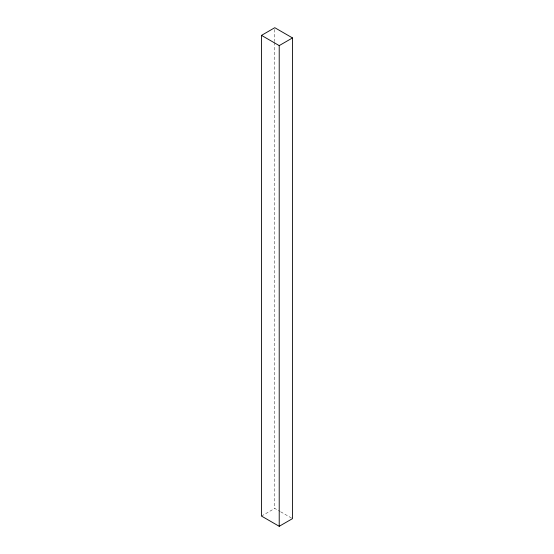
<?xml version="1.0" encoding="UTF-8"?>
<svg xmlns="http://www.w3.org/2000/svg" width="554" height="554" viewBox="0 0 554 554"><rect width="100%" height="100%" fill="white"/><g stroke="black" fill="none" stroke-linecap="round" stroke-linejoin="round"><path stroke-width="0.42" stroke-dasharray="2.77 2.08" d="M261.502 516.072L274.784 508.399L279.95 511.384M280.691 511.813L292.498 518.627M274.784 29.431L274.784 41.536M274.784 42.395L274.784 508.399"/><path stroke-width="0.83" d="M261.502 35.373L274.784 27.7L292.498 37.928L292.498 518.627L279.216 526.3L261.502 516.072L261.502 35.373L279.216 45.601L292.498 37.928M279.216 45.601L279.216 526.3"/></g></svg>
